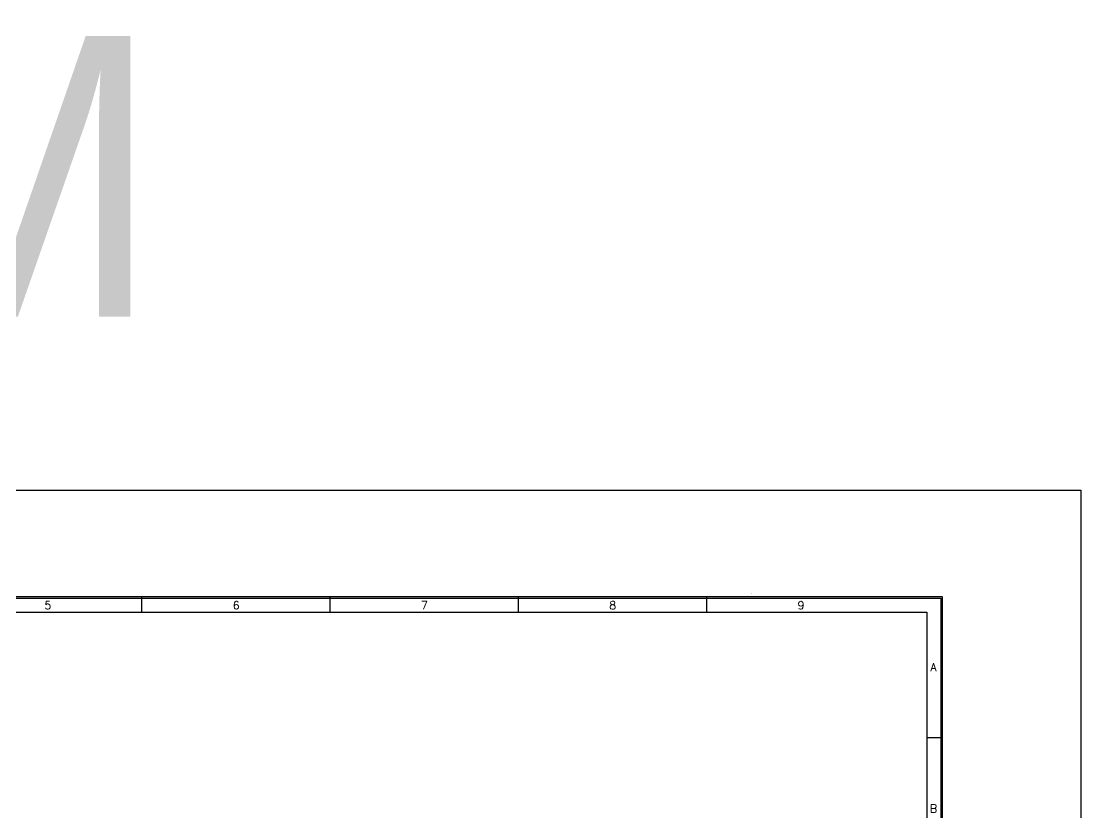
# Model space of a CAD drawing. Header units: millimetres. Extents: x 19 to 859, y 22 to 702.
# Drawn here: x 636.2 to 859, y 535.7 to 702.1 of the extents above; entities that cross this region are included whole.
import ezdxf
from ezdxf.enums import TextEntityAlignment as Align

# ---------------------------------------------------------------- set-up
doc = ezdxf.new("R2010")
doc.units = ezdxf.units.MM
for name, color, linetype in [('20', 2, 'Continuous'), ('30', 3, 'Continuous'), ('70', 7, 'Continuous'), ('ASHADE', 7, 'Continuous')]:
    doc.layers.add(name, color=color, linetype=linetype)
doc.styles.add('ghs', font='NGULIM.TTF')
doc.styles.add('SIMPLEX', font='SIMPLEX')

msp = doc.modelspace()

# ---------------------------------------------------------------- linework, layer by layer
msp.add_lwpolyline([(19.082, 603.511), (858.998, 603.511), (858.998, 22.473), (19.082, 22.473)], close=True)
at = {"layer": '20', "color": 7}
for p, q in [((456.929, 577.885), (826.595, 577.885)), ((826.595, 577.885), (826.595, 341.572))]:
    msp.add_line(p, q, dxfattribs=at)
at = {"layer": '30', "color": 7}
for p, q in [((661.562, 577.885), (661.562, 581.152)), ((701.162, 577.885), (701.162, 581.152)), ((740.762, 577.885), (740.762, 581.152)), ((780.362, 577.885), (780.362, 581.152)), ((829.862, 551.452), (826.595, 551.452))]:
    msp.add_line(p, q, dxfattribs=at)
at = {"layer": '70', "color": 7}
for points in [[(829.862, 313.852), (453.662, 313.852), (453.662, 581.152), (829.862, 581.152)], [(829.565, 314.149), (453.959, 314.149), (453.959, 580.855), (829.565, 580.855)]]:
    msp.add_lwpolyline(points, close=True, dxfattribs=at)
msp.add_solid([(789.726, 581.759), (789.785, 581.759), (789.755, 581.937)], dxfattribs=at)

# ---------------------------------------------------------------- texts
at = {"layer": '30', "color": 7, "style": 'SIMPLEX'}
for s, p in [('5', (641.762, 579.325)), ('6', (681.362, 579.325)), ('7', (720.962, 579.325)), ('8', (760.562, 579.325)), ('9', (800.162, 579.325)), ('A', (828.03, 566.302)), ('B', (828.03, 536.602))]:
    msp.add_text(s, height=1.683, dxfattribs=at).set_placement(p, align=Align.MIDDLE)
at = {"layer": 'ASHADE', "color": 0, "linetype": 'ByBlock', "lineweight": 25, "ltscale": 2, "style": 'ghs'}
msp.add_text('DSP-PCL/PCM', height=58.968, dxfattribs=at).set_placement((126.704, 640.007))

doc.saveas('drawing.dxf')
